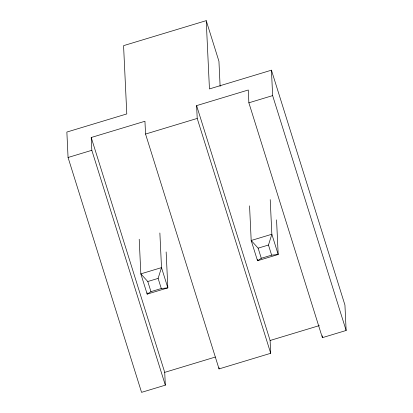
<?xml version="1.0" encoding="UTF-8"?>
<svg xmlns="http://www.w3.org/2000/svg" width="413" height="413" viewBox="0 0 413 413"><rect width="100%" height="100%" fill="white"/><g stroke="black" fill="none" stroke-linecap="round" stroke-linejoin="round"><path stroke-width="0.62" d="M166.145 251.951L167.838 287.866L161.287 288.522L158.117 278.398L161.504 267.619L159.872 232.989M276.555 219.861L278.186 254.496L271.635 255.151L268.465 245.028L271.852 234.248L270.216 199.613M161.287 288.522L150.957 291.645L147.178 294.118L140.838 273.871L139.207 239.235M271.635 255.151L261.3 258.275L257.521 260.742L251.187 240.495L249.555 205.865M206.226 20.65L123.57 45.647L126.791 113.931L66.865 132.052L68.062 157.487L141.561 392.35L165.324 385.164L164.72 372.361L91.221 137.498L144.948 121.252L145.552 134.055L219.05 368.912L270.711 353.291L270.107 340.488L196.609 105.625L248.27 90.003L248.874 102.806L322.372 337.664L346.135 330.477L344.938 305.042L271.439 70.184L209.448 88.929L206.226 20.65L218.936 61.263L220.119 86.353M68.062 157.487L91.825 150.301L91.221 137.498M145.552 134.055L197.213 118.428L196.609 105.625M248.874 102.806L272.637 95.615L271.439 70.184M147.116 292.832L147.178 294.118L167.838 287.866L161.504 267.619L140.838 273.871L147.787 281.521L158.117 278.398M257.464 259.462L257.521 260.742L278.186 254.496L271.852 234.248L251.187 240.495L258.135 248.151L268.465 245.028M164.72 372.361L215.359 357.044M270.107 340.488L319.311 325.604M272.637 95.615L346.135 330.477M258.135 248.151L261.3 258.275M197.213 118.428L270.711 353.291M147.787 281.521L150.957 291.645M91.825 150.301L165.324 385.164M322.285 335.743L322.372 337.664M218.993 367.632L219.05 368.912"/></g></svg>
